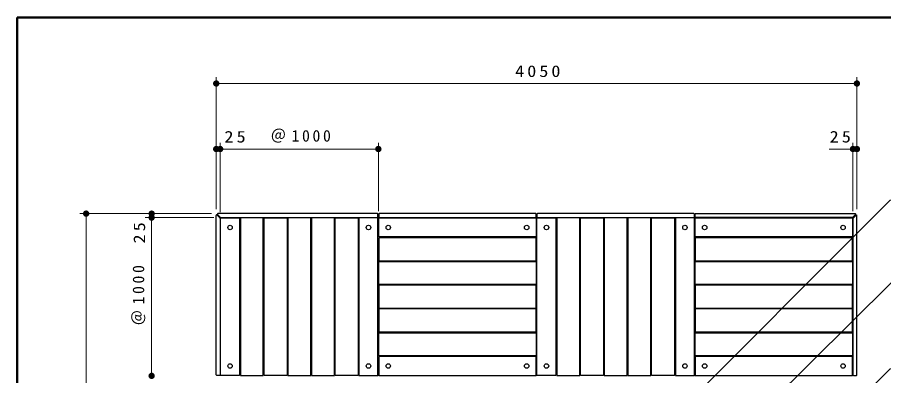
# Model space of a CAD drawing. Units: millimetres on the paper, with parts at other scales. Extents: x -385 to 0, y -594 to 267.
# Drawn here: x -385 to -248.1, y 210.4 to 267 of the extents above; entities that cross this region are included whole.
import ezdxf

# ---------------------------------------------------------------- set-up
doc = ezdxf.new("R2010")
doc.units = ezdxf.units.MM
doc.linetypes.add('USER2', pattern=[6, 3, -1, 1, -1])
doc.layers.add('1_40', color=7, linetype='Continuous', lineweight=25)
doc.layers.add('LY_3', color=7, linetype='Continuous', lineweight=13)
doc.styles.add('ＭＳ ゴシック', font='')
doc.styles.get('ＭＳ ゴシック').set_extended_font_data('MS Gothic')

# ---------------------------------------------------------------- blocks, each defined once
blk = doc.blocks.new('filled_dot')
at = {"color": 0, "linetype": 'Continuous', "lineweight": -2, "const_width": 1.25}
blk.add_lwpolyline([(-0.625, 0, 1), (0.625, 0, 1)], format="xyb", close=True, dxfattribs=at)

msp = doc.modelspace()

# ---------------------------------------------------------------- linework, layer by layer
at = {"layer": '1_40', "lineweight": 13}
for p, q in [((-353.569, 236.723), (-353.569, 257.55)), ((-252.319, 236.723), (-252.319, 257.55)), ((-353.569, 256.55), (-252.319, 256.55)), ((-352.944, 236.248), (-352.944, 247.198)), ((-327.944, 236.368), (-327.944, 247.198)), ((-252.944, 236.368), (-252.944, 247.198)), ((-252.319, 236.723), (-252.319, 247.198)), ((-353.569, 246.198), (-348.353, 246.198)), ((-352.944, 246.198), (-327.944, 246.198)), ((-256.709, 246.198), (-252.319, 246.198)), ((-354.299, 235.993), (-375.126, 235.993)), ((-374.126, 134.743), (-374.126, 235.993)), ((-354.299, 235.993), (-364.774, 235.993)), ((-363.774, 231.199), (-363.774, 235.993)), ((-353.944, 235.368), (-364.774, 235.368)), ((-363.774, 210.368), (-363.774, 235.368))]:
    msp.add_line(p, q, dxfattribs=at)
at = {"layer": '1_40', "color": 32}
for p, q in [((-353.569, 210.505), (-353.569, 235.723)), ((-353.441, 235.776), (-352.966, 235.301)), ((-353.352, 235.865), (-352.877, 235.39)), ((-328.081, 235.993), (-353.299, 235.993)), ((-328.006, 235.443), (-328.006, 235.918)), ((-327.881, 235.918), (-327.881, 235.443)), ((-303.081, 235.993), (-327.806, 235.993)), ((-303.006, 235.443), (-303.006, 235.918)), ((-302.881, 235.918), (-302.881, 235.443)), ((-278.081, 235.993), (-302.806, 235.993)), ((-278.006, 235.443), (-278.006, 235.918)), ((-277.881, 235.443), (-277.881, 235.918)), ((-277.806, 235.993), (-252.588, 235.993)), ((-252.535, 235.865), (-253.01, 235.39)), ((-252.447, 235.776), (-252.922, 235.301)), ((-252.319, 210.505), (-252.319, 235.723)), ((-352.944, 235.248), (-352.944, 210.505)), ((-352.824, 235.368), (-328.081, 235.368)), ((-327.806, 235.368), (-303.081, 235.368)), ((-302.806, 235.368), (-278.081, 235.368)), ((-253.063, 235.368), (-277.806, 235.368)), ((-252.944, 235.248), (-252.944, 210.505)), ((-353.019, 210.43), (-353.494, 210.43)), ((-252.869, 210.43), (-252.394, 210.43))]:
    msp.add_line(p, q, dxfattribs=at)
at = {"layer": '1_40', "linetype": 'USER2', "lineweight": 13}
for p, q in [((-327.944, 235.368), (-352.944, 235.368)), ((-352.944, 235.368), (-352.944, 210.368)), ((-327.944, 210.368), (-327.944, 235.368)), ((-327.944, 235.368), (-327.944, 210.368)), ((-302.944, 235.368), (-327.944, 235.368)), ((-302.944, 210.368), (-302.944, 235.368)), ((-277.944, 235.368), (-302.944, 235.368)), ((-302.944, 235.368), (-302.944, 210.368)), ((-277.944, 235.368), (-277.944, 210.368)), ((-252.944, 235.368), (-277.944, 235.368)), ((-277.944, 210.368), (-277.944, 235.368)), ((-252.944, 210.368), (-252.944, 235.368)), ((-252.944, 235.368), (-252.944, 210.368))]:
    msp.add_line(p, q, dxfattribs=at)
at = {"layer": '1_40', "lineweight": 13}
for points in [[(-282.935, 202.236), (-247.046, 238.125), (-201.406, 238.125)], [(-266.008, 206.113), (-246.832, 225.139), (-198.193, 225.139)], [(-252.303, 206.209), (-247.059, 211.454), (-213.419, 211.454)]]:
    msp.add_lwpolyline(points, dxfattribs=at)
at = {"layer": '1_40', "color": 40}
for points in [[(-349.881, 235.305), (-349.881, 210.43), (-352.881, 210.43), (-352.881, 235.305)], [(-346.131, 235.305), (-349.756, 235.305), (-349.756, 210.43), (-346.131, 210.43)], [(-342.381, 235.305), (-342.381, 210.43), (-346.006, 210.43), (-346.006, 235.305)], [(-338.631, 235.305), (-342.256, 235.305), (-342.256, 210.43), (-338.631, 210.43)], [(-338.506, 235.305), (-338.506, 210.43), (-334.881, 210.43), (-334.881, 235.305)], [(-334.756, 235.305), (-331.131, 235.305), (-331.131, 210.43), (-334.756, 210.43)], [(-331.006, 235.305), (-331.006, 210.43), (-328.006, 210.43), (-328.006, 235.305)], [(-303.006, 232.305), (-327.881, 232.305), (-327.881, 235.305), (-303.006, 235.305)], [(-299.881, 235.305), (-299.881, 210.43), (-302.881, 210.43), (-302.881, 235.305)], [(-296.131, 235.305), (-299.756, 235.305), (-299.756, 210.43), (-296.131, 210.43)], [(-292.381, 235.305), (-292.381, 210.43), (-296.006, 210.43), (-296.006, 235.305)], [(-288.631, 235.305), (-292.256, 235.305), (-292.256, 210.43), (-288.631, 210.43)], [(-288.506, 235.305), (-288.506, 210.43), (-284.881, 210.43), (-284.881, 235.305)], [(-284.756, 235.305), (-281.131, 235.305), (-281.131, 210.43), (-284.756, 210.43)], [(-281.006, 235.305), (-281.006, 210.43), (-278.006, 210.43), (-278.006, 235.305)], [(-253.006, 232.305), (-277.881, 232.305), (-277.881, 235.305), (-253.006, 235.305)], [(-303.006, 228.555), (-303.006, 232.18), (-327.881, 232.18), (-327.881, 228.555)], [(-253.006, 228.555), (-253.006, 232.18), (-277.881, 232.18), (-277.881, 228.555)], [(-303.006, 224.805), (-327.881, 224.805), (-327.881, 228.43), (-303.006, 228.43)], [(-253.006, 224.805), (-277.881, 224.805), (-277.881, 228.43), (-253.006, 228.43)], [(-303.006, 221.055), (-303.006, 224.68), (-327.881, 224.68), (-327.881, 221.055)], [(-253.006, 221.055), (-253.006, 224.68), (-277.881, 224.68), (-277.881, 221.055)], [(-303.006, 220.93), (-327.881, 220.93), (-327.881, 217.305), (-303.006, 217.305)], [(-253.006, 220.93), (-277.881, 220.93), (-277.881, 217.305), (-253.006, 217.305)], [(-303.006, 217.18), (-303.006, 213.555), (-327.881, 213.555), (-327.881, 217.18)], [(-253.006, 217.18), (-253.006, 213.555), (-277.881, 213.555), (-277.881, 217.18)], [(-303.006, 213.43), (-327.881, 213.43), (-327.881, 210.43), (-303.006, 210.43)], [(-253.006, 213.43), (-277.881, 213.43), (-277.881, 210.43), (-253.006, 210.43)]]:
    msp.add_lwpolyline(points, close=True, dxfattribs=at)
for centre in [(-351.381, 233.805), (-329.506, 233.805), (-326.381, 233.805), (-304.506, 233.805), (-301.381, 233.805), (-279.506, 233.805), (-276.381, 233.805), (-254.506, 233.805), (-351.381, 211.93), (-329.506, 211.93), (-326.381, 211.93), (-304.506, 211.93), (-301.381, 211.93), (-279.506, 211.93), (-276.381, 211.93), (-254.506, 211.93)]:
    msp.add_circle(centre, 0.35, dxfattribs=at)
at = {"layer": '1_40', "color": 32}
for centre, start, end in [((-353.494, 235.723), 45, 180), ((-353.299, 235.918), 90, 225), ((-328.081, 235.918), 0, 90), ((-327.806, 235.918), 90, 180), ((-303.081, 235.918), 0, 90), ((-302.806, 235.918), 90, 180), ((-278.081, 235.918), 0, 90), ((-277.806, 235.918), 90, 180), ((-252.588, 235.918), 315, 90), ((-252.394, 235.723), 0, 135), ((-353.019, 235.248), 0, 45), ((-352.824, 235.443), 225, 270), ((-328.081, 235.443), 270, 0), ((-327.806, 235.443), 180, 270), ((-303.081, 235.443), 270, 0), ((-302.806, 235.443), 180, 270), ((-278.081, 235.443), 270, 0), ((-277.806, 235.443), 180, 270), ((-253.063, 235.443), 270, 315), ((-252.869, 235.248), 135, 180), ((-353.494, 210.505), 180, 270), ((-353.019, 210.505), 270, 0), ((-252.869, 210.505), 180, 270), ((-252.394, 210.505), 270, 0)]:
    msp.add_arc(centre, 0.075, start, end, dxfattribs=at)
at = {"layer": 'LY_3', "lineweight": 50}
for p, q in [((-385, 267), (-385, 0)), ((0, 267), (-385, 267))]:
    msp.add_line(p, q, dxfattribs=at)

# ---------------------------------------------------------------- block references
at = {"layer": '1_40', "lineweight": 13, "xscale": 0.4, "yscale": 0.4}
for p in [(-353.569, 256.55), (-353.569, 246.198), (-352.944, 246.198), (-252.944, 246.198)]:
    msp.add_blockref('filled_dot', p, dxfattribs=at)
for p, rotation in [((-252.319, 256.55), 180), ((-352.944, 246.198), 180), ((-327.944, 246.198), 180), ((-252.319, 246.198), 180), ((-374.126, 235.993), 270), ((-363.774, 235.993), 270), ((-363.774, 235.368), 90), ((-363.774, 235.368), 270), ((-363.774, 210.368), 90)]:
    msp.add_blockref('filled_dot', p, dxfattribs=dict(at, rotation=rotation))

# ---------------------------------------------------------------- texts
at = {"layer": '1_40', "char_height": 1.833, "attachment_point": 8, "style": 'ＭＳ ゴシック'}
for s, insert in [('\\T1.33;\\W1.15;4050', (-302.516, 257.55)), ('\\T1.33;＠1000', (-340.02, 247.198)), ('\\T1.34;\\W1.15;25', (-350.353, 247.198)), ('\\T1.34;\\W1.15;25', (-254.709, 247.198))]:
    msp.add_mtext(s, dxfattribs=dict(at, insert=insert))
at = {"layer": '1_40', "char_height": 1.833, "attachment_point": 8, "rotation": 90, "style": 'ＭＳ ゴシック'}
for s, insert in [('\\T1.34;\\W1.15;25', (-364.774, 233.199)), ('\\T1.33;＠1000', (-364.774, 223.292))]:
    msp.add_mtext(s, dxfattribs=dict(at, insert=insert))

doc.saveas('drawing.dxf')
